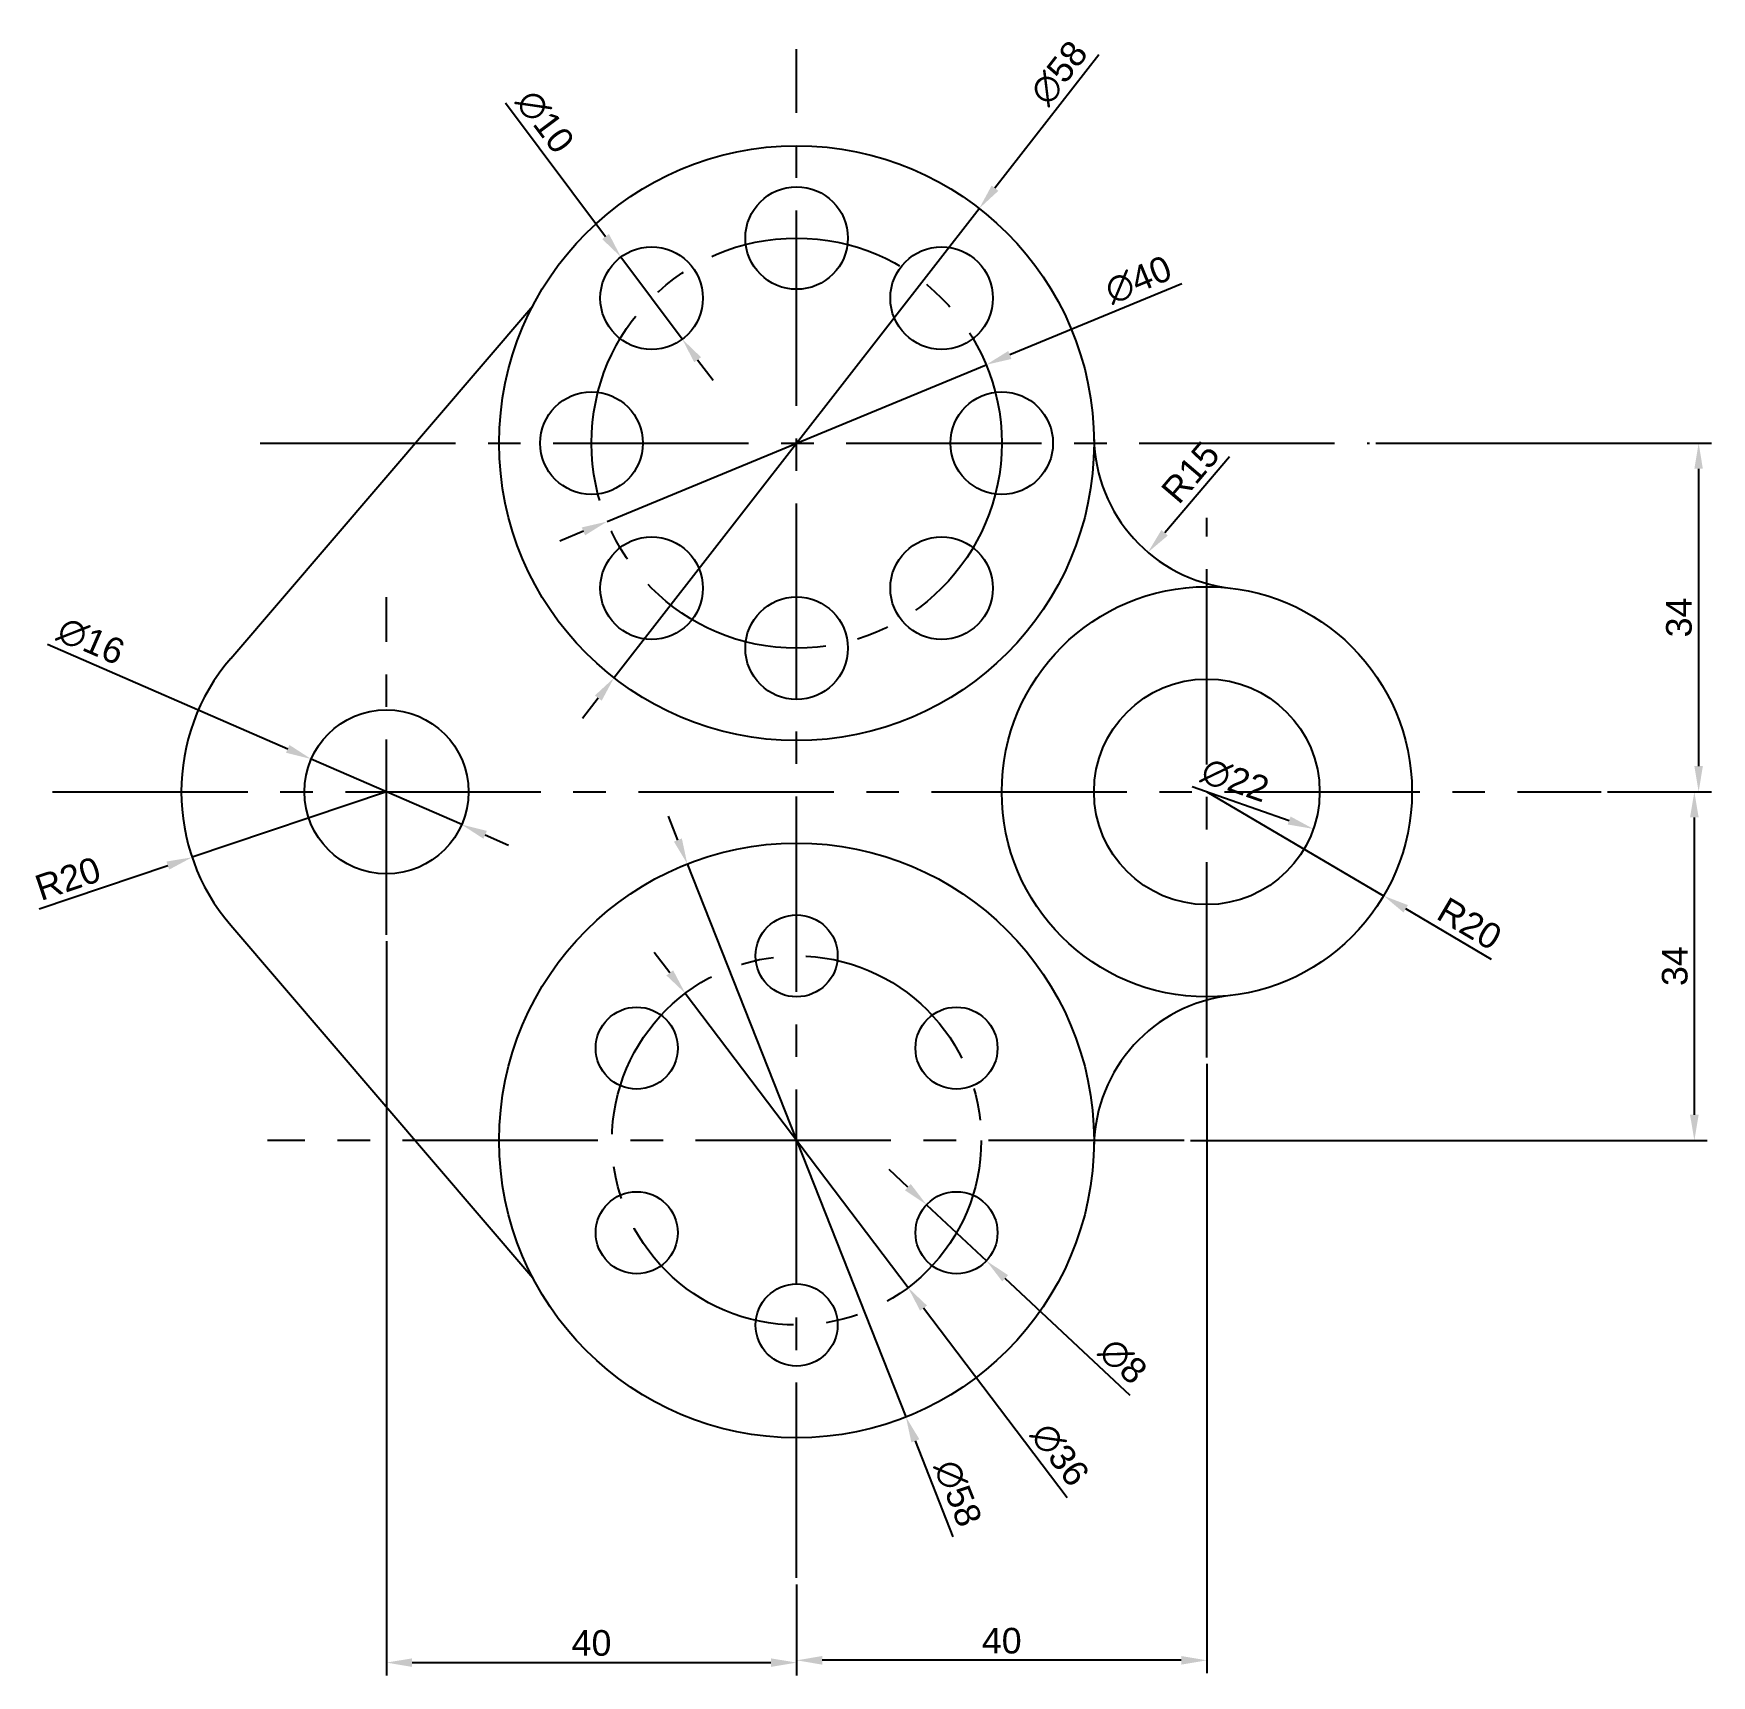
# Model space of a CAD drawing. Header units: millimetres. Extents: x 197 to 361, y 72 to 232.
import ezdxf

# ---------------------------------------------------------------- set-up
doc = ezdxf.new("R2010")
doc.units = ezdxf.units.MM
doc.linetypes.add('CENTER2', pattern=[28.575, 19.05, -3.175, 3.175, -3.175])
doc.layers.add('centre', color=71, linetype='CENTER2')
doc.layers.add('dimension', color=121, linetype='Continuous')
doc.styles.get("Standard").update_dxf_attribs({"font": 'arial.ttf'})
doc.dimstyles.new('ISO-25', dxfattribs={"dimtxt": 2.5, "dimasz": 2.5, "dimexe": 1.25, "dimexo": 0.625, "dimtad": 1, "dimtxsty": 'Standard', "dimcen": 2.5, "dimadec": 0, "dimazin": 0, "dimtfac": 1, "dimtmove": 0, "dimatfit": 3, "dimfxl": 1, "dimarcsym": 0})

# ---------------------------------------------------------------- blocks, each defined once
blk = doc.blocks.new('*U2')
blk.add_circle((0, 0), 5)
blk = doc.blocks.new('*U3')
at = {"color": 0, "linetype": 'ByBlock', "lineweight": -2, "transparency": 16777216}
blk.add_blockref('*U2', (271.68, 211.72), dxfattribs=at)
for p, rotation in [((257.54, 205.86), 45.00000000000001), ((285.82, 205.86), 315), ((251.68, 191.72), 90), ((291.68, 191.72), 270), ((257.54, 177.58), 135), ((285.82, 177.58), 225), ((271.68, 171.72), 180)]:
    blk.add_blockref('*U2', p, dxfattribs=dict(at, rotation=rotation))
blk = doc.blocks.new('*D6')
at = {"layer": 'Defpoints', "color": 0, "transparency": 16777216}
for p in [(231.68, 143.77), (271.68, 81.06), (271.68, 72.8)]:
    blk.add_point(p, dxfattribs=at)
at = {"layer": 'dimension', "color": 0, "lineweight": -2, "transparency": 16777216}
for p, q in [((231.68, 143.15), (231.68, 71.55)), ((271.68, 80.43), (271.68, 71.55)), ((234.18, 72.8), (269.18, 72.8))]:
    blk.add_line(p, q, dxfattribs=at)
at = {"layer": 'dimension', "color": 0, "transparency": 16777216}
for points in [[(234.18, 73.21), (234.18, 72.38), (231.68, 72.8)], [(269.18, 73.21), (269.18, 72.38), (271.68, 72.8)]]:
    blk.add_solid(points, dxfattribs=at)
at = {"layer": 'dimension', "color": 0, "transparency": 16777216, "insert": (251.68, 74.7), "char_height": 2.5, "attachment_point": 5}
blk.add_mtext('40', dxfattribs=at)
blk = doc.blocks.new('*D7')
at = {"layer": 'Defpoints', "color": 0, "transparency": 16777216}
for p in [(311.68, 131.82), (271.68, 81.06), (271.68, 73.02)]:
    blk.add_point(p, dxfattribs=at)
at = {"layer": 'dimension', "color": 0, "lineweight": -2, "transparency": 16777216}
for p, q in [((311.68, 131.19), (311.68, 71.77)), ((271.68, 80.43), (271.68, 71.77)), ((309.18, 73.02), (274.18, 73.02))]:
    blk.add_line(p, q, dxfattribs=at)
at = {"layer": 'dimension', "color": 0, "transparency": 16777216}
for points in [[(274.18, 73.44), (274.18, 72.6), (271.68, 73.02)], [(309.18, 73.44), (309.18, 72.6), (311.68, 73.02)]]:
    blk.add_solid(points, dxfattribs=at)
at = {"layer": 'dimension', "color": 0, "transparency": 16777216, "insert": (291.68, 74.92), "char_height": 2.5, "attachment_point": 5}
blk.add_mtext('40', dxfattribs=at)
blk = doc.blocks.new('*D8')
at = {"layer": 'Defpoints', "color": 0, "transparency": 16777216}
for p in [(350.12, 157.72), (359.22, 157.72), (309.45, 123.72)]:
    blk.add_point(p, dxfattribs=at)
at = {"layer": 'dimension', "color": 0, "lineweight": -2, "transparency": 16777216}
for p, q in [((350.74, 157.72), (360.47, 157.72)), ((359.22, 126.22), (359.22, 155.22)), ((310.08, 123.72), (360.47, 123.72))]:
    blk.add_line(p, q, dxfattribs=at)
at = {"layer": 'dimension', "color": 0, "transparency": 16777216}
for points in [[(358.8, 155.22), (359.64, 155.22), (359.22, 157.72)], [(358.8, 126.22), (359.64, 126.22), (359.22, 123.72)]]:
    blk.add_solid(points, dxfattribs=at)
at = {"layer": 'dimension', "color": 0, "transparency": 16777216, "insert": (357.32, 140.72), "char_height": 2.5, "attachment_point": 5, "rotation": 90}
blk.add_mtext('34', dxfattribs=at)
blk = doc.blocks.new('*D9')
at = {"layer": 'Defpoints', "color": 0, "transparency": 16777216}
for p in [(327.54, 191.72), (350.12, 157.72), (359.64, 157.72)]:
    blk.add_point(p, dxfattribs=at)
at = {"layer": 'dimension', "color": 0, "lineweight": -2, "transparency": 16777216}
for p, q in [((328.16, 191.72), (360.89, 191.72)), ((359.64, 189.22), (359.64, 160.22)), ((350.74, 157.72), (360.89, 157.72))]:
    blk.add_line(p, q, dxfattribs=at)
at = {"layer": 'dimension', "color": 0, "transparency": 16777216}
for points in [[(359.22, 189.22), (360.05, 189.22), (359.64, 191.72)], [(359.22, 160.22), (360.05, 160.22), (359.64, 157.72)]]:
    blk.add_solid(points, dxfattribs=at)
at = {"layer": 'dimension', "color": 0, "transparency": 16777216, "insert": (357.73, 174.72), "char_height": 2.5, "attachment_point": 5, "rotation": 90}
blk.add_mtext('34', dxfattribs=at)
blk = doc.blocks.new('*D10')
at = {"layer": 'Defpoints', "color": 0, "transparency": 16777216}
for p in [(301.29, 161.34), (322.07, 154.1)]:
    blk.add_point(p, dxfattribs=at)
at = {"layer": 'dimension', "color": 0, "lineweight": -2, "transparency": 16777216}
blk.add_line((310.24, 158.22), (319.71, 154.92), dxfattribs=at)
at = {"layer": 'dimension', "color": 0, "transparency": 16777216}
blk.add_solid([(319.85, 155.31), (319.57, 154.53), (322.07, 154.1)], dxfattribs=at)
at = {"layer": 'dimension', "color": 0, "transparency": 16777216, "insert": (314.44, 158.84), "char_height": 2.5, "attachment_point": 5, "rotation": 340.7878}
blk.add_mtext('∅22', dxfattribs=at)
blk = doc.blocks.new('*D11')
at = {"layer": 'Defpoints', "color": 0, "transparency": 16777216}
for p in [(311.68, 157.72), (328.92, 147.58)]:
    blk.add_point(p, dxfattribs=at)
at = {"layer": 'dimension', "color": 0, "lineweight": -2, "transparency": 16777216}
for p, q in [((311.68, 157.72), (328.92, 147.58)), ((339.45, 141.38), (331.07, 146.31))]:
    blk.add_line(p, q, dxfattribs=at)
at = {"layer": 'dimension', "color": 0, "transparency": 16777216}
blk.add_solid([(331.29, 146.67), (330.86, 145.95), (328.92, 147.58)], dxfattribs=at)
at = {"layer": 'dimension', "color": 0, "transparency": 16777216, "insert": (337.3, 144.85), "char_height": 2.5, "attachment_point": 5, "rotation": 329.5311}
blk.add_mtext('R20', dxfattribs=at)
blk = doc.blocks.new('*D12')
at = {"layer": 'Defpoints', "color": 0, "transparency": 16777216}
for p in [(315.68, 192.49), (305.94, 181.07)]:
    blk.add_point(p, dxfattribs=at)
at = {"layer": 'dimension', "color": 0, "lineweight": -2, "transparency": 16777216}
blk.add_line((313.89, 190.39), (307.57, 182.98), dxfattribs=at)
at = {"layer": 'dimension', "color": 0, "transparency": 16777216}
blk.add_solid([(307.25, 183.25), (307.88, 182.71), (305.94, 181.07)], dxfattribs=at)
at = {"layer": 'dimension', "color": 0, "transparency": 16777216, "insert": (310.09, 188.87), "char_height": 2.5, "attachment_point": 5, "rotation": 49.557}
blk.add_mtext('R15', dxfattribs=at)
blk = doc.blocks.new('*D13')
at = {"layer": 'Defpoints', "color": 0, "transparency": 16777216}
for p in [(231.68, 157.72), (212.73, 151.33)]:
    blk.add_point(p, dxfattribs=at)
at = {"layer": 'dimension', "color": 0, "lineweight": -2, "transparency": 16777216}
for p, q in [((231.68, 157.72), (212.73, 151.33)), ((197.81, 146.29), (210.36, 150.53))]:
    blk.add_line(p, q, dxfattribs=at)
at = {"layer": 'dimension', "color": 0, "transparency": 16777216}
blk.add_solid([(210.23, 150.92), (210.5, 150.13), (212.73, 151.33)], dxfattribs=at)
at = {"layer": 'dimension', "color": 0, "transparency": 16777216, "insert": (200.62, 149.25), "char_height": 2.5, "attachment_point": 5, "rotation": 18.6413}
blk.add_mtext('R20', dxfattribs=at)
blk = doc.blocks.new('*D14')
at = {"layer": 'Defpoints', "color": 0, "transparency": 16777216}
for p in [(224.35, 160.91), (239.02, 154.52)]:
    blk.add_point(p, dxfattribs=at)
at = {"layer": 'dimension', "color": 0, "lineweight": -2, "transparency": 16777216}
for p, q in [((198.62, 172.11), (222.06, 161.91)), ((239.02, 154.52), (224.35, 160.91)), ((241.31, 153.53), (243.6, 152.53))]:
    blk.add_line(p, q, dxfattribs=at)
at = {"layer": 'dimension', "color": 0, "transparency": 16777216}
for points in [[(222.22, 162.29), (221.89, 161.53), (224.35, 160.91)], [(241.48, 153.91), (241.14, 153.14), (239.02, 154.52)]]:
    blk.add_solid(points, dxfattribs=at)
at = {"layer": 'dimension', "color": 0, "transparency": 16777216, "insert": (202.87, 172.41), "char_height": 2.5, "attachment_point": 5, "rotation": 336.4687}
blk.add_mtext('∅16', dxfattribs=at)
blk = doc.blocks.new('*U15')
blk.add_circle((0, 0), 4)
blk = doc.blocks.new('*U16')
at = {"color": 0, "linetype": 'ByBlock', "lineweight": -2, "transparency": 16777216}
blk.add_blockref('*U15', (271.68, 141.72), dxfattribs=at)
for p, rotation in [((256.09, 132.72), 59.99999999999999), ((287.27, 132.72), 299.9999999999999), ((256.09, 114.72), 120), ((287.27, 114.72), 240), ((271.68, 105.72), 180)]:
    blk.add_blockref('*U15', p, dxfattribs=dict(at, rotation=rotation))
blk = doc.blocks.new('*D17')
at = {"layer": 'Defpoints', "color": 0, "transparency": 16777216}
for p in [(260.82, 138.07), (282.55, 109.37)]:
    blk.add_point(p, dxfattribs=at)
at = {"layer": 'dimension', "color": 0, "lineweight": -2, "transparency": 16777216}
for p, q in [((259.31, 140.06), (257.8, 142.06)), ((260.82, 138.07), (282.55, 109.37)), ((298.05, 88.88), (284.05, 107.37))]:
    blk.add_line(p, q, dxfattribs=at)
at = {"layer": 'dimension', "color": 0, "transparency": 16777216}
for points in [[(259.64, 140.31), (258.98, 139.81), (260.82, 138.07)], [(284.39, 107.62), (283.72, 107.12), (282.55, 109.37)]]:
    blk.add_solid(points, dxfattribs=at)
at = {"layer": 'dimension', "color": 0, "transparency": 16777216, "insert": (297.35, 93.08), "char_height": 2.5, "attachment_point": 5, "rotation": 307.1234}
blk.add_mtext('∅36', dxfattribs=at)
blk = doc.blocks.new('*D18')
at = {"layer": 'Defpoints', "color": 0, "transparency": 16777216}
for p in [(261.02, 150.69), (282.34, 96.75)]:
    blk.add_point(p, dxfattribs=at)
at = {"layer": 'dimension', "color": 0, "lineweight": -2, "transparency": 16777216}
for p, q in [((260.1, 153.01), (259.18, 155.34)), ((261.02, 150.69), (282.34, 96.75)), ((286.96, 85.07), (283.26, 94.42))]:
    blk.add_line(p, q, dxfattribs=at)
at = {"layer": 'dimension', "color": 0, "transparency": 16777216}
for points in [[(260.49, 153.17), (259.72, 152.86), (261.02, 150.69)], [(283.65, 94.58), (282.87, 94.27), (282.34, 96.75)]]:
    blk.add_solid(points, dxfattribs=at)
at = {"layer": 'dimension', "color": 0, "transparency": 16777216, "insert": (287.4, 89.31), "char_height": 2.5, "attachment_point": 5, "rotation": 291.5668}
blk.add_mtext('∅58', dxfattribs=at)
blk = doc.blocks.new('*D19')
at = {"layer": 'Defpoints', "color": 0, "transparency": 16777216}
for p in [(284.35, 117.45), (290.19, 111.98)]:
    blk.add_point(p, dxfattribs=at)
at = {"layer": 'dimension', "color": 0, "lineweight": -2, "transparency": 16777216}
for p, q in [((282.53, 119.16), (280.71, 120.88)), ((284.35, 117.45), (290.19, 111.98)), ((304.2, 98.84), (292.01, 110.27))]:
    blk.add_line(p, q, dxfattribs=at)
at = {"layer": 'dimension', "color": 0, "transparency": 16777216}
for points in [[(282.81, 119.47), (282.24, 118.86), (284.35, 117.45)], [(292.3, 110.58), (291.73, 109.97), (290.19, 111.98)]]:
    blk.add_solid(points, dxfattribs=at)
at = {"layer": 'dimension', "color": 0, "transparency": 16777216, "insert": (303.5, 102.19), "char_height": 2.5, "attachment_point": 5, "rotation": 316.8344}
blk.add_mtext('∅8', dxfattribs=at)
blk = doc.blocks.new('*D20')
at = {"layer": 'Defpoints', "color": 0, "transparency": 16777216}
for p in [(289.49, 214.61), (253.87, 168.83)]:
    blk.add_point(p, dxfattribs=at)
at = {"layer": 'dimension', "color": 0, "lineweight": -2, "transparency": 16777216}
for p, q in [((301.14, 229.59), (291.02, 216.58)), ((253.87, 168.83), (289.49, 214.61)), ((252.34, 166.86), (250.8, 164.88))]:
    blk.add_line(p, q, dxfattribs=at)
at = {"layer": 'dimension', "color": 0, "transparency": 16777216}
for points in [[(290.7, 216.84), (291.35, 216.32), (289.49, 214.61)], [(252.01, 167.11), (252.67, 166.6), (253.87, 168.83)]]:
    blk.add_solid(points, dxfattribs=at)
at = {"layer": 'dimension', "color": 0, "transparency": 16777216, "insert": (297.27, 227.82), "char_height": 2.5, "attachment_point": 5, "rotation": 52.1165}
blk.add_mtext('∅58', dxfattribs=at)
blk = doc.blocks.new('*D21')
at = {"layer": 'Defpoints', "color": 0, "transparency": 16777216}
for p in [(254.55, 209.87), (260.53, 201.86)]:
    blk.add_point(p, dxfattribs=at)
at = {"layer": 'dimension', "color": 0, "lineweight": -2, "transparency": 16777216}
for p, q in [((243.3, 224.91), (253.05, 211.87)), ((260.53, 201.86), (254.55, 209.87)), ((262.03, 199.85), (263.53, 197.85))]:
    blk.add_line(p, q, dxfattribs=at)
at = {"layer": 'dimension', "color": 0, "transparency": 16777216}
for points in [[(253.38, 212.12), (252.72, 211.62), (254.55, 209.87)], [(262.36, 200.1), (261.7, 199.6), (260.53, 201.86)]]:
    blk.add_solid(points, dxfattribs=at)
at = {"layer": 'dimension', "color": 0, "transparency": 16777216, "insert": (247.14, 223.07), "char_height": 2.5, "attachment_point": 5, "rotation": 306.772}
blk.add_mtext('∅10', dxfattribs=at)
blk = doc.blocks.new('*D22')
at = {"layer": 'Defpoints', "color": 0, "transparency": 16777216}
for p in [(290.16, 199.36), (253.2, 184.07)]:
    blk.add_point(p, dxfattribs=at)
at = {"layer": 'dimension', "color": 0, "lineweight": -2, "transparency": 16777216}
for p, q in [((309.24, 207.26), (292.47, 200.32)), ((253.2, 184.07), (290.16, 199.36)), ((250.89, 183.12), (248.58, 182.16))]:
    blk.add_line(p, q, dxfattribs=at)
at = {"layer": 'dimension', "color": 0, "transparency": 16777216}
for points in [[(292.31, 200.7), (292.63, 199.93), (290.16, 199.36)], [(250.73, 183.5), (251.05, 182.73), (253.2, 184.07)]]:
    blk.add_solid(points, dxfattribs=at)
at = {"layer": 'dimension', "color": 0, "transparency": 16777216, "insert": (305.01, 207.64), "char_height": 2.5, "attachment_point": 5, "rotation": 22.4729}
blk.add_mtext('∅40', dxfattribs=at)

msp = doc.modelspace()

# ---------------------------------------------------------------- linework, layer by layer
at = {"color": 40, "true_color": 0xf8d731}
for p, q in [((216.495, 170.732), (245.966, 205.122)), ((216.495, 144.704), (245.966, 110.314))]:
    msp.add_line(p, q, dxfattribs=at)
for centre, radius in [((271.682, 191.718), 29), ((311.682, 157.718), 20), ((311.682, 157.718), 11), ((231.682, 157.718), 8), ((271.682, 123.718), 29)]:
    msp.add_circle(centre, radius, dxfattribs=at)
for centre, radius, start, end in [((315.675, 192.489), 15, 181.00462, 263.44872), ((231.682, 157.718), 20, 139.40527, 220.59473), ((315.675, 122.947), 15, 96.55128, 178.99538)]:
    msp.add_arc(centre, radius, start, end, dxfattribs=at)
at = {"layer": 'centre'}
for p, q in [((271.682, 81.057), (271.682, 230.137)), ((219.371, 191.718), (327.537, 191.718)), ((311.682, 131.816), (311.682, 184.42)), ((231.682, 143.772), (231.682, 176.714)), ((199.104, 157.718), (350.118, 157.718)), ((309.455, 123.718), (220.088, 123.718))]:
    msp.add_line(p, q, dxfattribs=at)
for centre, radius in [((271.682, 191.718), 20), ((271.682, 123.718), 18)]:
    msp.add_circle(centre, radius, dxfattribs=at)

# ---------------------------------------------------------------- block references
at = {"color": 40, "true_color": 0xf8d731}
for name in ['*U3', '*U16']:
    msp.add_blockref(name, (0, 0), dxfattribs=at)

# ---------------------------------------------------------------- dimensions: what is measured, and where the dimension line sits
at = {"layer": 'dimension'}
for p1, p2, picture, middle in [((253.874, 168.829), (289.49, 214.607), '*D20', (298.824, 226.605)), ((260.533, 201.855), (254.547, 209.865), '*D21', (245.559, 221.892)), ((253.201, 184.073), (290.163, 199.363), '*D22', (305.76, 205.815)), ((239.017, 154.524), (224.347, 160.912), '*D14', (202.083, 170.607)), ((301.295, 161.338), (322.069, 154.098), '*D10', (313.795, 156.982)), ((260.818, 138.07), (282.546, 109.366), '*D17', (295.775, 91.888)), ((284.353, 117.454), (290.188, 111.982), '*D19', (302.156, 100.756))]:
    dim = msp.add_diameter_dim_2p(p1=p1, p2=p2, dimstyle='ISO-25', dxfattribs=at)
    dim.commit()
    dim.dimension.update_dxf_attribs({"geometry": picture, "text_midpoint": middle, "dimtype": 163})
for center, mpoint, picture, middle in [((315.675, 192.489), (305.945, 181.074), '*D12', (311.537, 187.635)), ((231.682, 157.718), (212.731, 151.325), '*D13', (201.224, 147.443))]:
    dim = msp.add_radius_dim(center=center, mpoint=mpoint, dimstyle='ISO-25', dxfattribs=at)
    dim.commit()
    dim.dimension.update_dxf_attribs({"geometry": picture, "text_midpoint": middle, "dimtype": 164})
for base, p1, picture, middle in [((359.637, 157.718), (327.537, 191.718), '*D9', (357.734, 174.718)), ((359.22, 157.718), (309.455, 123.718), '*D8', (357.318, 140.718))]:
    dim = msp.add_linear_dim(base=base, p1=p1, p2=(350.118, 157.718), angle=90, dimstyle='ISO-25', dxfattribs=at)
    dim.commit()
    dim.dimension.update_dxf_attribs({"geometry": picture, "text_midpoint": middle})
dim = msp.add_radius_dim(center=(311.682, 157.718), mpoint=(328.92, 147.577), dimstyle='ISO-25', dxfattribs=at)
dim.commit()
dim.dimension.update_dxf_attribs({"geometry": '*D11', "text_midpoint": (337.303, 144.851)})
dim = msp.add_diameter_dim_2p(p1=(261.022, 150.688), p2=(282.342, 96.748), dimstyle='ISO-25', dxfattribs=at)
dim.commit()
dim.dimension.update_dxf_attribs({"geometry": '*D18', "text_midpoint": (287.402, 89.309)})
for base, p1, picture, middle in [((271.682, 72.796), (231.682, 143.772), '*D6', (251.682, 74.698)), ((271.682, 73.019), (311.682, 131.816), '*D7', (291.682, 74.921))]:
    dim = msp.add_linear_dim(base=base, p1=p1, p2=(271.682, 81.057), dimstyle='ISO-25', dxfattribs=at)
    dim.commit()
    dim.dimension.update_dxf_attribs({"geometry": picture, "text_midpoint": middle})

doc.saveas('drawing.dxf')
